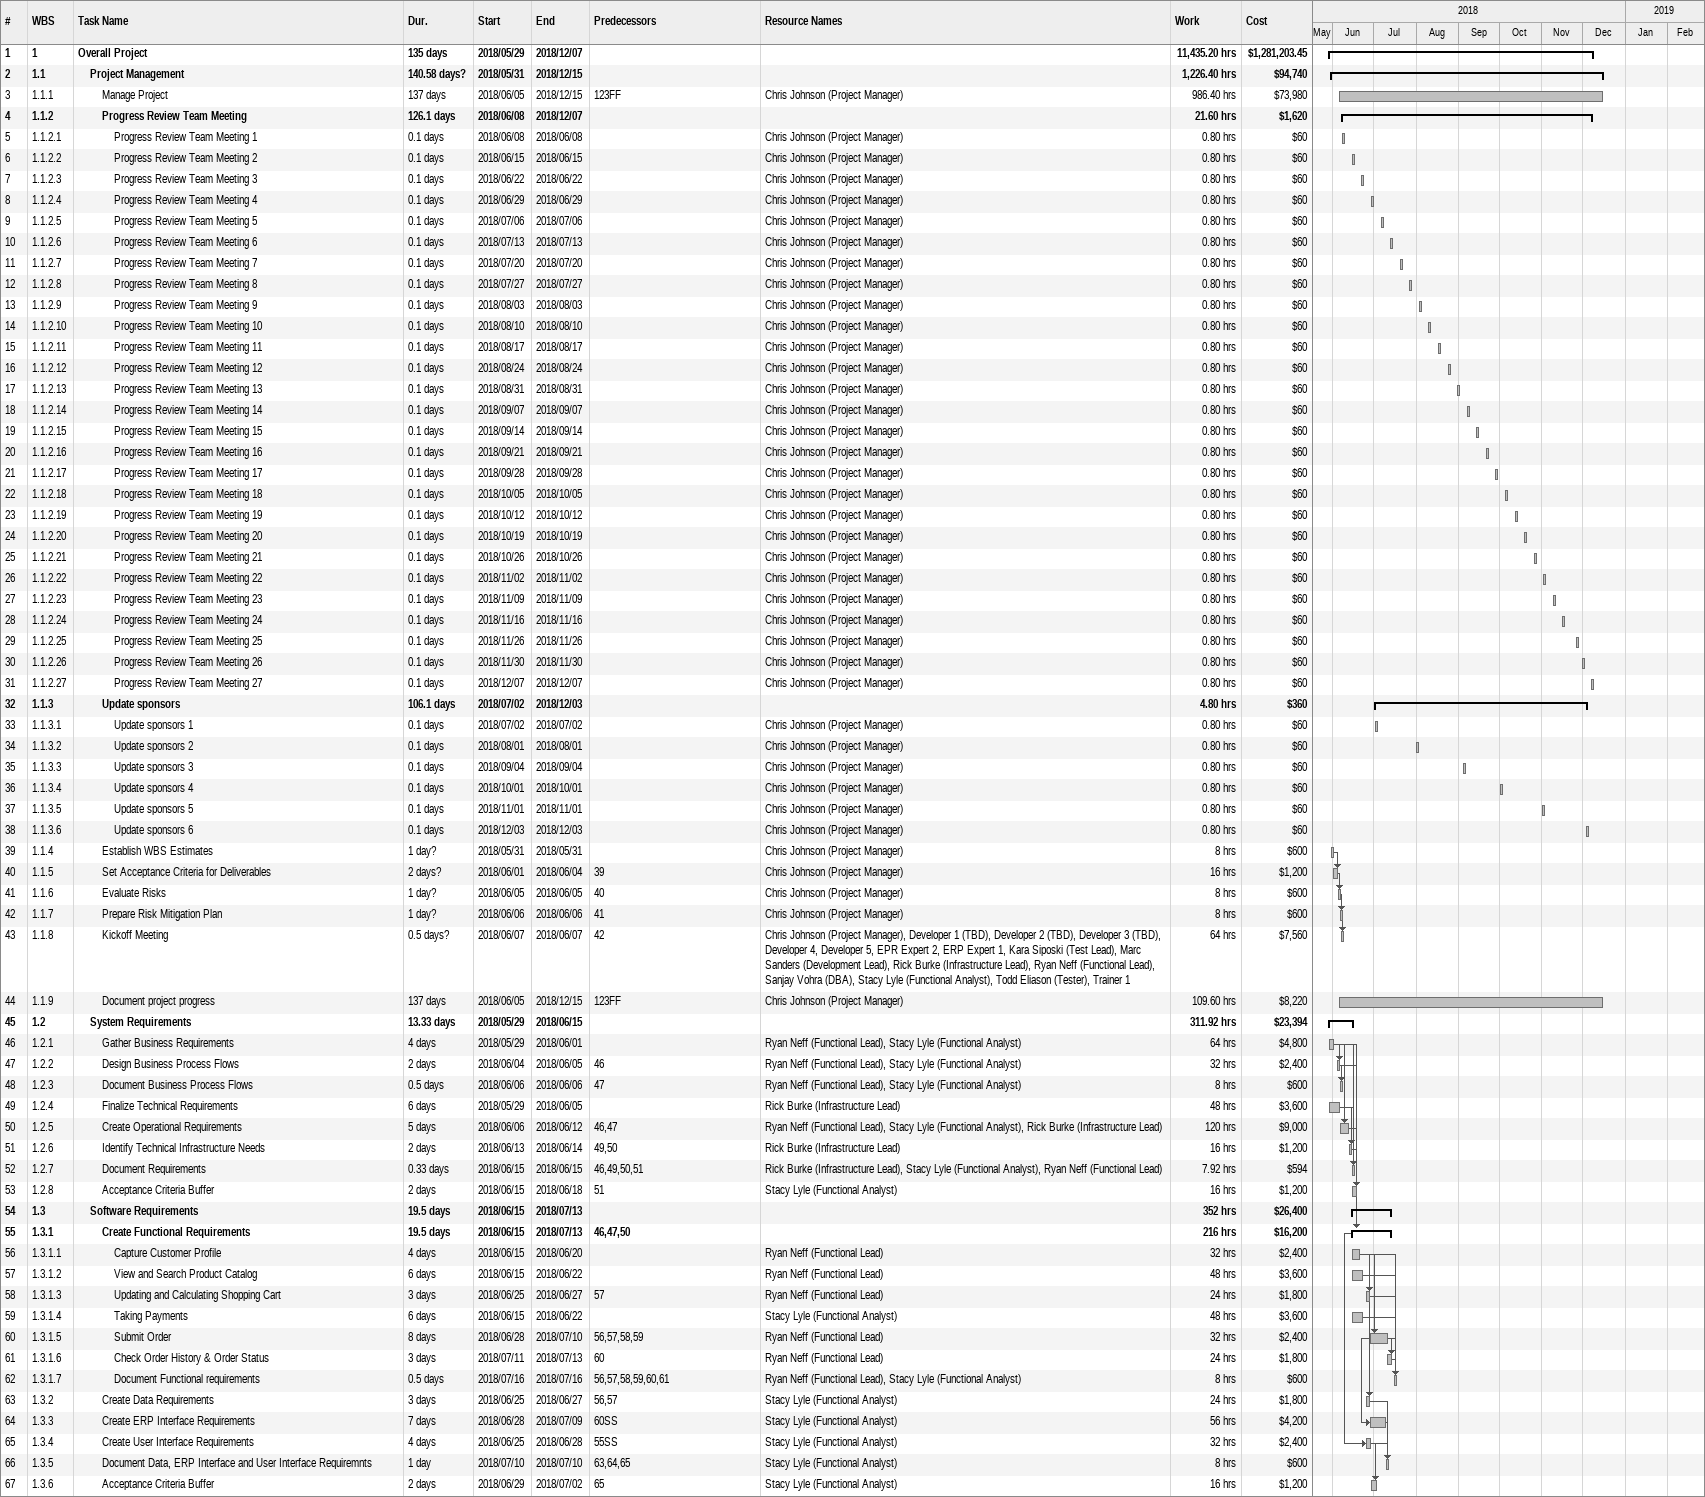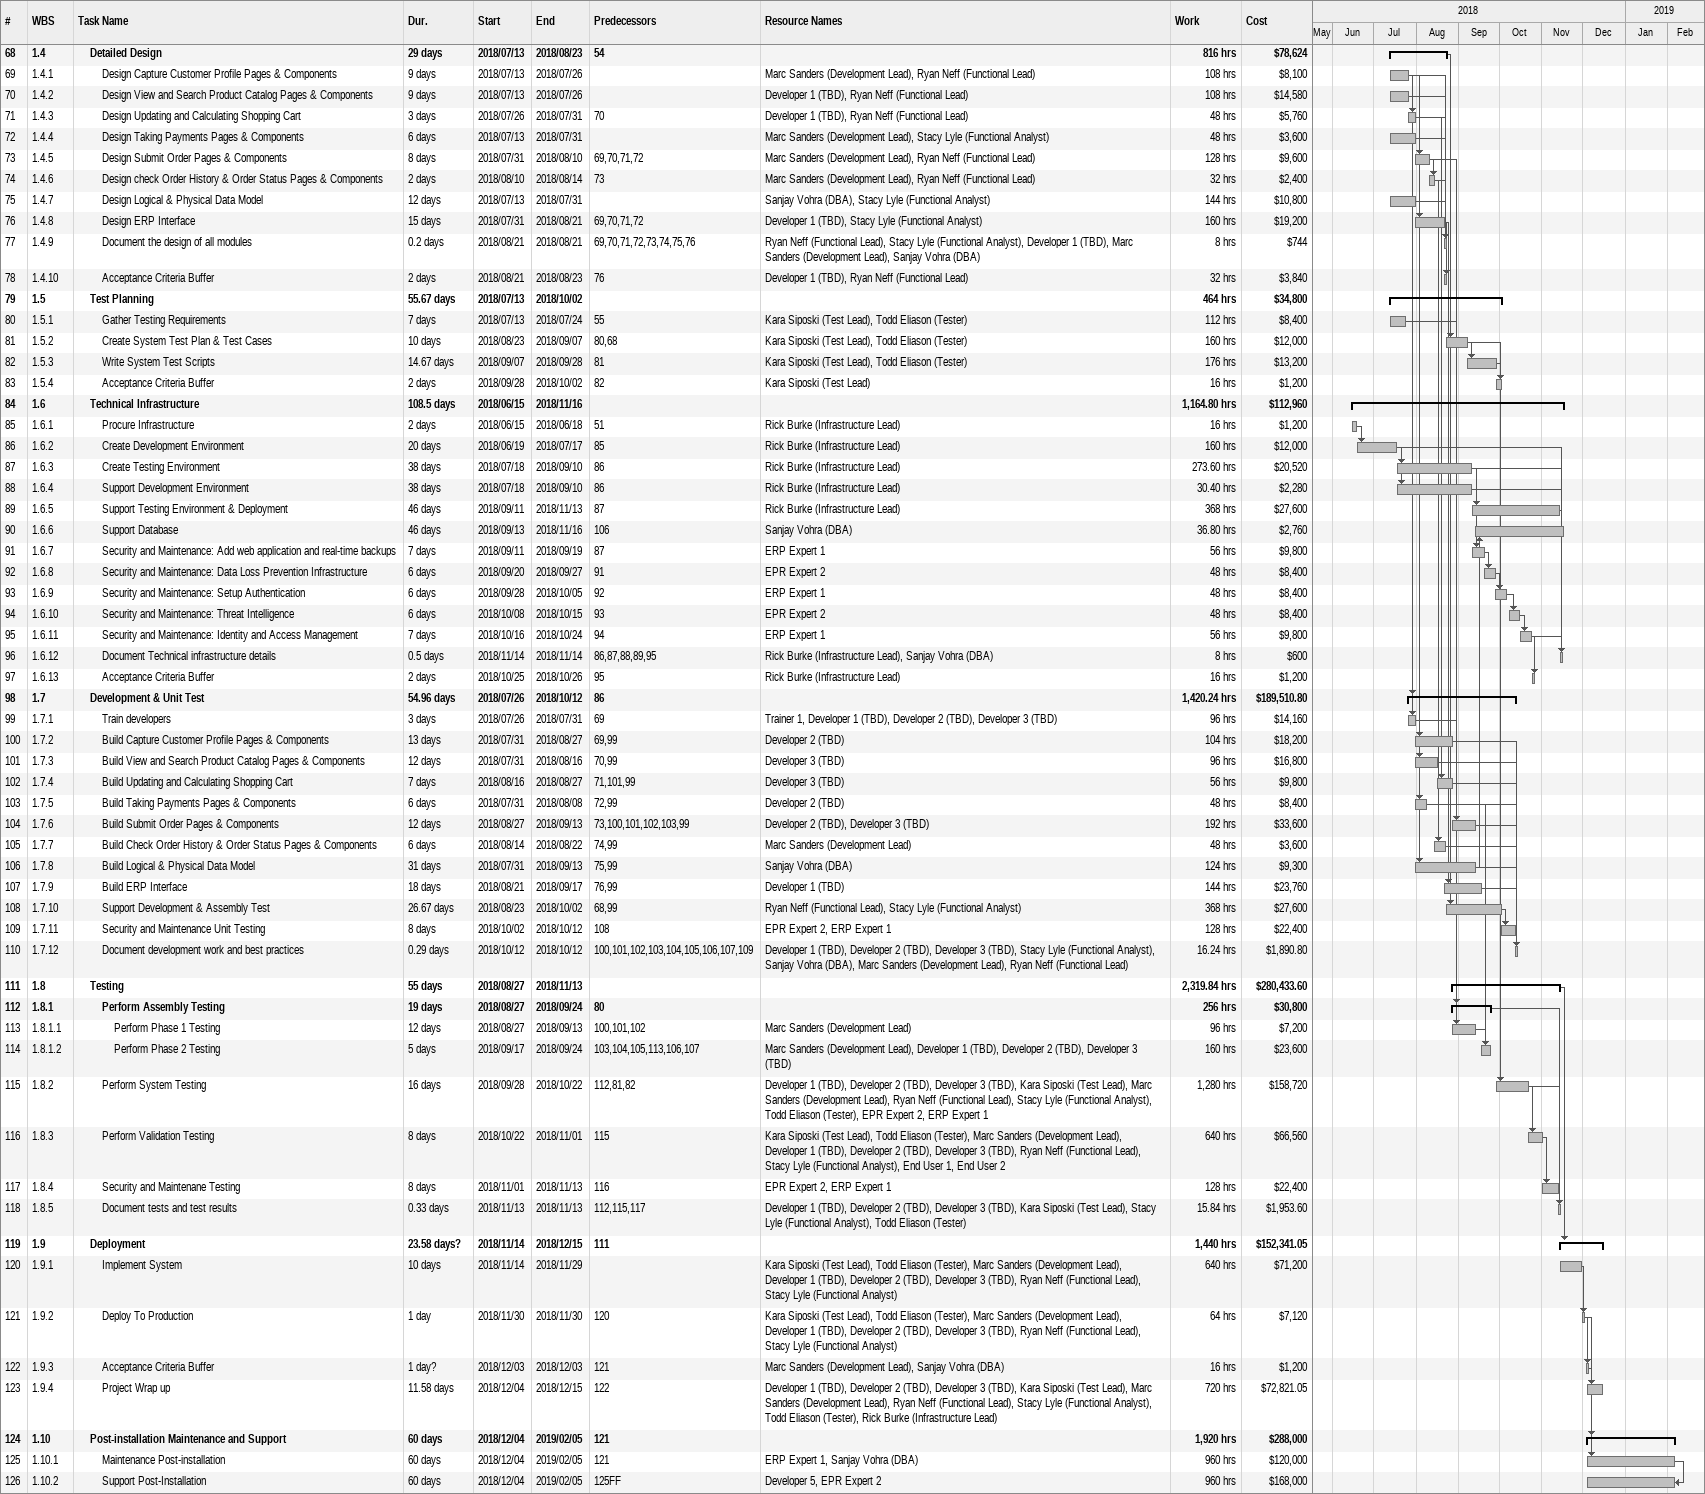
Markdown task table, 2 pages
| ID | WBS | Task | Duration | Start | Finish | Predecessors | Resources | Work (h) | Cost ($) |
|---|---|---|---|---|---|---|---|---|---|
| 1 | 1 | **Overall Project** | 135d | 2018-05-29 | 2018-12-07 |  |  | 11435.20 | 1281203.45 |
| 2 | 1.1 | **Project Management** | 140.58d? | 2018-05-31 | 2018-12-15 |  |  | 1226.40 | 94740 |
| 3 | 1.1.1 | Manage Project | 137d | 2018-06-05 | 2018-12-15 | 123FF | Chris Johnson (Project Manager) | 986.40 | 73980 |
| 4 | 1.1.2 | **Progress Review Team Meeting** | 126.1d | 2018-06-08 | 2018-12-07 |  |  | 21.60 | 1620 |
| 5 | 1.1.2.1 | Progress Review Team Meeting 1 | 0.1d | 2018-06-08 | 2018-06-08 |  | Chris Johnson (Project Manager) | 0.80 | 60 |
| 6 | 1.1.2.2 | Progress Review Team Meeting 2 | 0.1d | 2018-06-15 | 2018-06-15 |  | Chris Johnson (Project Manager) | 0.80 | 60 |
| 7 | 1.1.2.3 | Progress Review Team Meeting 3 | 0.1d | 2018-06-22 | 2018-06-22 |  | Chris Johnson (Project Manager) | 0.80 | 60 |
| 8 | 1.1.2.4 | Progress Review Team Meeting 4 | 0.1d | 2018-06-29 | 2018-06-29 |  | Chris Johnson (Project Manager) | 0.80 | 60 |
| 9 | 1.1.2.5 | Progress Review Team Meeting 5 | 0.1d | 2018-07-06 | 2018-07-06 |  | Chris Johnson (Project Manager) | 0.80 | 60 |
| 10 | 1.1.2.6 | Progress Review Team Meeting 6 | 0.1d | 2018-07-13 | 2018-07-13 |  | Chris Johnson (Project Manager) | 0.80 | 60 |
| 11 | 1.1.2.7 | Progress Review Team Meeting 7 | 0.1d | 2018-07-20 | 2018-07-20 |  | Chris Johnson (Project Manager) | 0.80 | 60 |
| 12 | 1.1.2.8 | Progress Review Team Meeting 8 | 0.1d | 2018-07-27 | 2018-07-27 |  | Chris Johnson (Project Manager) | 0.80 | 60 |
| 13 | 1.1.2.9 | Progress Review Team Meeting 9 | 0.1d | 2018-08-03 | 2018-08-03 |  | Chris Johnson (Project Manager) | 0.80 | 60 |
| 14 | 1.1.2.10 | Progress Review Team Meeting 10 | 0.1d | 2018-08-10 | 2018-08-10 |  | Chris Johnson (Project Manager) | 0.80 | 60 |
| 15 | 1.1.2.11 | Progress Review Team Meeting 11 | 0.1d | 2018-08-17 | 2018-08-17 |  | Chris Johnson (Project Manager) | 0.80 | 60 |
| 16 | 1.1.2.12 | Progress Review Team Meeting 12 | 0.1d | 2018-08-24 | 2018-08-24 |  | Chris Johnson (Project Manager) | 0.80 | 60 |
| 17 | 1.1.2.13 | Progress Review Team Meeting 13 | 0.1d | 2018-08-31 | 2018-08-31 |  | Chris Johnson (Project Manager) | 0.80 | 60 |
| 18 | 1.1.2.14 | Progress Review Team Meeting 14 | 0.1d | 2018-09-07 | 2018-09-07 |  | Chris Johnson (Project Manager) | 0.80 | 60 |
| 19 | 1.1.2.15 | Progress Review Team Meeting 15 | 0.1d | 2018-09-14 | 2018-09-14 |  | Chris Johnson (Project Manager) | 0.80 | 60 |
| 20 | 1.1.2.16 | Progress Review Team Meeting 16 | 0.1d | 2018-09-21 | 2018-09-21 |  | Chris Johnson (Project Manager) | 0.80 | 60 |
| 21 | 1.1.2.17 | Progress Review Team Meeting 17 | 0.1d | 2018-09-28 | 2018-09-28 |  | Chris Johnson (Project Manager) | 0.80 | 60 |
| 22 | 1.1.2.18 | Progress Review Team Meeting 18 | 0.1d | 2018-10-05 | 2018-10-05 |  | Chris Johnson (Project Manager) | 0.80 | 60 |
| 23 | 1.1.2.19 | Progress Review Team Meeting 19 | 0.1d | 2018-10-12 | 2018-10-12 |  | Chris Johnson (Project Manager) | 0.80 | 60 |
| 24 | 1.1.2.20 | Progress Review Team Meeting 20 | 0.1d | 2018-10-19 | 2018-10-19 |  | Chris Johnson (Project Manager) | 0.80 | 60 |
| 25 | 1.1.2.21 | Progress Review Team Meeting 21 | 0.1d | 2018-10-26 | 2018-10-26 |  | Chris Johnson (Project Manager) | 0.80 | 60 |
| 26 | 1.1.2.22 | Progress Review Team Meeting 22 | 0.1d | 2018-11-02 | 2018-11-02 |  | Chris Johnson (Project Manager) | 0.80 | 60 |
| 27 | 1.1.2.23 | Progress Review Team Meeting 23 | 0.1d | 2018-11-09 | 2018-11-09 |  | Chris Johnson (Project Manager) | 0.80 | 60 |
| 28 | 1.1.2.24 | Progress Review Team Meeting 24 | 0.1d | 2018-11-16 | 2018-11-16 |  | Chris Johnson (Project Manager) | 0.80 | 60 |
| 29 | 1.1.2.25 | Progress Review Team Meeting 25 | 0.1d | 2018-11-26 | 2018-11-26 |  | Chris Johnson (Project Manager) | 0.80 | 60 |
| 30 | 1.1.2.26 | Progress Review Team Meeting 26 | 0.1d | 2018-11-30 | 2018-11-30 |  | Chris Johnson (Project Manager) | 0.80 | 60 |
| 31 | 1.1.2.27 | Progress Review Team Meeting 27 | 0.1d | 2018-12-07 | 2018-12-07 |  | Chris Johnson (Project Manager) | 0.80 | 60 |
| 32 | 1.1.3 | **Update sponsors** | 106.1d | 2018-07-02 | 2018-12-03 |  |  | 4.80 | 360 |
| 33 | 1.1.3.1 | Update sponsors 1 | 0.1d | 2018-07-02 | 2018-07-02 |  | Chris Johnson (Project Manager) | 0.80 | 60 |
| 34 | 1.1.3.2 | Update sponsors 2 | 0.1d | 2018-08-01 | 2018-08-01 |  | Chris Johnson (Project Manager) | 0.80 | 60 |
| 35 | 1.1.3.3 | Update sponsors 3 | 0.1d | 2018-09-04 | 2018-09-04 |  | Chris Johnson (Project Manager) | 0.80 | 60 |
| 36 | 1.1.3.4 | Update sponsors 4 | 0.1d | 2018-10-01 | 2018-10-01 |  | Chris Johnson (Project Manager) | 0.80 | 60 |
| 37 | 1.1.3.5 | Update sponsors 5 | 0.1d | 2018-11-01 | 2018-11-01 |  | Chris Johnson (Project Manager) | 0.80 | 60 |
| 38 | 1.1.3.6 | Update sponsors 6 | 0.1d | 2018-12-03 | 2018-12-03 |  | Chris Johnson (Project Manager) | 0.80 | 60 |
| 39 | 1.1.4 | Establish WBS Estimates | 1d? | 2018-05-31 | 2018-05-31 |  | Chris Johnson (Project Manager) | 8 | 600 |
| 40 | 1.1.5 | Set Acceptance Criteria for Deliverables | 2d? | 2018-06-01 | 2018-06-04 | 39 | Chris Johnson (Project Manager) | 16 | 1200 |
| 41 | 1.1.6 | Evaluate Risks | 1d? | 2018-06-05 | 2018-06-05 | 40 | Chris Johnson (Project Manager) | 8 | 600 |
| 42 | 1.1.7 | Prepare Risk Mitigation Plan | 1d? | 2018-06-06 | 2018-06-06 | 41 | Chris Johnson (Project Manager) | 8 | 600 |
| 43 | 1.1.8 | Kickoff Meeting | 0.5d? | 2018-06-07 | 2018-06-07 | 42 | Chris Johnson (Project Manager), Developer 1 (TBD), Developer 2 (TBD), Developer 3 (TBD), Developer 4, Developer 5, EPR Expert 2, ERP Expert 1, Kara Siposki (Test Lead), Marc Sanders (Development Lead), Rick Burke (Infrastructure Lead), Ryan Neff (Functional Lead), Sanjay Vohra (DBA), Stacy Lyle (Functional Analyst), Todd Eliason (Tester), Trainer 1 | 64 | 7560 |
| 44 | 1.1.9 | Document project progress | 137d | 2018-06-05 | 2018-12-15 | 123FF | Chris Johnson (Project Manager) | 109.60 | 8220 |
| 45 | 1.2 | **System Requirements** | 13.33d | 2018-05-29 | 2018-06-15 |  |  | 311.92 | 23394 |
| 46 | 1.2.1 | Gather Business Requirements | 4d | 2018-05-29 | 2018-06-01 |  | Ryan Neff (Functional Lead), Stacy Lyle (Functional Analyst) | 64 | 4800 |
| 47 | 1.2.2 | Design Business Process Flows | 2d | 2018-06-04 | 2018-06-05 | 46 | Ryan Neff (Functional Lead), Stacy Lyle (Functional Analyst) | 32 | 2400 |
| 48 | 1.2.3 | Document Business Process Flows | 0.5d | 2018-06-06 | 2018-06-06 | 47 | Ryan Neff (Functional Lead), Stacy Lyle (Functional Analyst) | 8 | 600 |
| 49 | 1.2.4 | Finalize Technical Requirements | 6d | 2018-05-29 | 2018-06-05 |  | Rick Burke (Infrastructure Lead) | 48 | 3600 |
| 50 | 1.2.5 | Create Operational Requirements | 5d | 2018-06-06 | 2018-06-12 | 46, 47 | Ryan Neff (Functional Lead), Stacy Lyle (Functional Analyst), Rick Burke (Infrastructure Lead) | 120 | 9000 |
| 51 | 1.2.6 | Identify Technical Infrastructure Needs | 2d | 2018-06-13 | 2018-06-14 | 49, 50 | Rick Burke (Infrastructure Lead) | 16 | 1200 |
| 52 | 1.2.7 | Document Requirements | 0.33d | 2018-06-15 | 2018-06-15 | 46, 49, 50, 51 | Rick Burke (Infrastructure Lead), Stacy Lyle (Functional Analyst), Ryan Neff (Functional Lead) | 7.92 | 594 |
| 53 | 1.2.8 | Acceptance Criteria Buffer | 2d | 2018-06-15 | 2018-06-18 | 51 | Stacy Lyle (Functional Analyst) | 16 | 1200 |
| 54 | 1.3 | **Software Requirements** | 19.5d | 2018-06-15 | 2018-07-13 |  |  | 352 | 26400 |
| 55 | 1.3.1 | **Create Functional Requirements** | 19.5d | 2018-06-15 | 2018-07-13 | 46, 47, 50 |  | 216 | 16200 |
| 56 | 1.3.1.1 | Capture Customer Profile | 4d | 2018-06-15 | 2018-06-20 |  | Ryan Neff (Functional Lead) | 32 | 2400 |
| 57 | 1.3.1.2 | View and Search Product Catalog | 6d | 2018-06-15 | 2018-06-22 |  | Ryan Neff (Functional Lead) | 48 | 3600 |
| 58 | 1.3.1.3 | Updating and Calculating Shopping Cart | 3d | 2018-06-25 | 2018-06-27 | 57 | Ryan Neff (Functional Lead) | 24 | 1800 |
| 59 | 1.3.1.4 | Taking Payments | 6d | 2018-06-15 | 2018-06-22 |  | Stacy Lyle (Functional Analyst) | 48 | 3600 |
| 60 | 1.3.1.5 | Submit Order | 8d | 2018-06-28 | 2018-07-10 | 56, 57, 58, 59 | Ryan Neff (Functional Lead) | 32 | 2400 |
| 61 | 1.3.1.6 | Check Order History & Order Status | 3d | 2018-07-11 | 2018-07-13 | 60 | Ryan Neff (Functional Lead) | 24 | 1800 |
| 62 | 1.3.1.7 | Document Functional requirements | 0.5d | 2018-07-16 | 2018-07-16 | 56, 57, 58, 59, 60, 61 | Ryan Neff (Functional Lead), Stacy Lyle (Functional Analyst) | 8 | 600 |
| 63 | 1.3.2 | Create Data Requirements | 3d | 2018-06-25 | 2018-06-27 | 56, 57 | Stacy Lyle (Functional Analyst) | 24 | 1800 |
| 64 | 1.3.3 | Create ERP Interface Requirements | 7d | 2018-06-28 | 2018-07-09 | 60SS | Stacy Lyle (Functional Analyst) | 56 | 4200 |
| 65 | 1.3.4 | Create User Interface Requirements | 4d | 2018-06-25 | 2018-06-28 | 55SS | Stacy Lyle (Functional Analyst) | 32 | 2400 |
| 66 | 1.3.5 | Document Data, ERP Interface and User Interface Requiremnts | 1d | 2018-07-10 | 2018-07-10 | 63, 64, 65 | Stacy Lyle (Functional Analyst) | 8 | 600 |
| 67 | 1.3.6 | Acceptance Criteria Buffer | 2d | 2018-06-29 | 2018-07-02 | 65 | Stacy Lyle (Functional Analyst) | 16 | 1200 |
| 68 | 1.4 | **Detailed Design** | 29d | 2018-07-13 | 2018-08-23 | 54 |  | 816 | 78624 |
| 69 | 1.4.1 | Design Capture Customer Profile Pages & Components | 9d | 2018-07-13 | 2018-07-26 |  | Marc Sanders (Development Lead), Ryan Neff (Functional Lead) | 108 | 8100 |
| 70 | 1.4.2 | Design View and Search Product Catalog Pages & Components | 9d | 2018-07-13 | 2018-07-26 |  | Developer 1 (TBD), Ryan Neff (Functional Lead) | 108 | 14580 |
| 71 | 1.4.3 | Design Updating and Calculating Shopping Cart | 3d | 2018-07-26 | 2018-07-31 | 70 | Developer 1 (TBD), Ryan Neff (Functional Lead) | 48 | 5760 |
| 72 | 1.4.4 | Design Taking Payments Pages & Components | 6d | 2018-07-13 | 2018-07-31 |  | Marc Sanders (Development Lead), Stacy Lyle (Functional Analyst) | 48 | 3600 |
| 73 | 1.4.5 | Design Submit Order Pages & Components | 8d | 2018-07-31 | 2018-08-10 | 69, 70, 71, 72 | Marc Sanders (Development Lead), Ryan Neff (Functional Lead) | 128 | 9600 |
| 74 | 1.4.6 | Design check Order History & Order Status Pages & Components | 2d | 2018-08-10 | 2018-08-14 | 73 | Marc Sanders (Development Lead), Ryan Neff (Functional Lead) | 32 | 2400 |
| 75 | 1.4.7 | Design Logical & Physical Data Model | 12d | 2018-07-13 | 2018-07-31 |  | Sanjay Vohra (DBA), Stacy Lyle (Functional Analyst) | 144 | 10800 |
| 76 | 1.4.8 | Design ERP Interface | 15d | 2018-07-31 | 2018-08-21 | 69, 70, 71, 72 | Developer 1 (TBD), Stacy Lyle (Functional Analyst) | 160 | 19200 |
| 77 | 1.4.9 | Document the design of all modules | 0.2d | 2018-08-21 | 2018-08-21 | 69, 70, 71, 72, 73, 74, 75, 76 | Ryan Neff (Functional Lead), Stacy Lyle (Functional Analyst), Developer 1 (TBD), Marc Sanders (Development Lead), Sanjay Vohra (DBA) | 8 | 744 |
| 78 | 1.4.10 | Acceptance Criteria Buffer | 2d | 2018-08-21 | 2018-08-23 | 76 | Developer 1 (TBD), Ryan Neff (Functional Lead) | 32 | 3840 |
| 79 | 1.5 | **Test Planning** | 55.67d | 2018-07-13 | 2018-10-02 |  |  | 464 | 34800 |
| 80 | 1.5.1 | Gather Testing Requirements | 7d | 2018-07-13 | 2018-07-24 | 55 | Kara Siposki (Test Lead), Todd Eliason (Tester) | 112 | 8400 |
| 81 | 1.5.2 | Create System Test Plan & Test Cases | 10d | 2018-08-23 | 2018-09-07 | 80, 68 | Kara Siposki (Test Lead), Todd Eliason (Tester) | 160 | 12000 |
| 82 | 1.5.3 | Write System Test Scripts | 14.67d | 2018-09-07 | 2018-09-28 | 81 | Kara Siposki (Test Lead), Todd Eliason (Tester) | 176 | 13200 |
| 83 | 1.5.4 | Acceptance Criteria Buffer | 2d | 2018-09-28 | 2018-10-02 | 82 | Kara Siposki (Test Lead) | 16 | 1200 |
| 84 | 1.6 | **Technical Infrastructure** | 108.5d | 2018-06-15 | 2018-11-16 |  |  | 1164.80 | 112960 |
| 85 | 1.6.1 | Procure Infrastructure | 2d | 2018-06-15 | 2018-06-18 | 51 | Rick Burke (Infrastructure Lead) | 16 | 1200 |
| 86 | 1.6.2 | Create Development Environment | 20d | 2018-06-19 | 2018-07-17 | 85 | Rick Burke (Infrastructure Lead) | 160 | 12000 |
| 87 | 1.6.3 | Create Testing Environment | 38d | 2018-07-18 | 2018-09-10 | 86 | Rick Burke (Infrastructure Lead) | 273.60 | 20520 |
| 88 | 1.6.4 | Support Development Environment | 38d | 2018-07-18 | 2018-09-10 | 86 | Rick Burke (Infrastructure Lead) | 30.40 | 2280 |
| 89 | 1.6.5 | Support Testing Environment & Deployment | 46d | 2018-09-11 | 2018-11-13 | 87 | Rick Burke (Infrastructure Lead) | 368 | 27600 |
| 90 | 1.6.6 | Support Database | 46d | 2018-09-13 | 2018-11-16 | 106 | Sanjay Vohra (DBA) | 36.80 | 2760 |
| 91 | 1.6.7 | Security and Maintenance: Add web application and real-time backups | 7d | 2018-09-11 | 2018-09-19 | 87 | ERP Expert 1 | 56 | 9800 |
| 92 | 1.6.8 | Security and Maintenance: Data Loss Prevention Infrastructure | 6d | 2018-09-20 | 2018-09-27 | 91 | EPR Expert 2 | 48 | 8400 |
| 93 | 1.6.9 | Security and Maintenance: Setup Authentication | 6d | 2018-09-28 | 2018-10-05 | 92 | ERP Expert 1 | 48 | 8400 |
| 94 | 1.6.10 | Security and Maintenance: Threat Intelligence | 6d | 2018-10-08 | 2018-10-15 | 93 | EPR Expert 2 | 48 | 8400 |
| 95 | 1.6.11 | Security and Maintenance: Identity and Access Management | 7d | 2018-10-16 | 2018-10-24 | 94 | ERP Expert 1 | 56 | 9800 |
| 96 | 1.6.12 | Document Technical infrastructure details | 0.5d | 2018-11-14 | 2018-11-14 | 86, 87, 88, 89, 95 | Rick Burke (Infrastructure Lead), Sanjay Vohra (DBA) | 8 | 600 |
| 97 | 1.6.13 | Acceptance Criteria Buffer | 2d | 2018-10-25 | 2018-10-26 | 95 | Rick Burke (Infrastructure Lead) | 16 | 1200 |
| 98 | 1.7 | **Development & Unit Test** | 54.96d | 2018-07-26 | 2018-10-12 | 86 |  | 1420.24 | 189510.80 |
| 99 | 1.7.1 | Train developers | 3d | 2018-07-26 | 2018-07-31 | 69 | Trainer 1, Developer 1 (TBD), Developer 2 (TBD), Developer 3 (TBD) | 96 | 14160 |
| 100 | 1.7.2 | Build Capture Customer Profile Pages & Components | 13d | 2018-07-31 | 2018-08-27 | 69, 99 | Developer 2 (TBD) | 104 | 18200 |
| 101 | 1.7.3 | Build View and Search Product Catalog Pages & Components | 12d | 2018-07-31 | 2018-08-16 | 70, 99 | Developer 3 (TBD) | 96 | 16800 |
| 102 | 1.7.4 | Build Updating and Calculating Shopping Cart | 7d | 2018-08-16 | 2018-08-27 | 71, 101, 99 | Developer 3 (TBD) | 56 | 9800 |
| 103 | 1.7.5 | Build Taking Payments Pages & Components | 6d | 2018-07-31 | 2018-08-08 | 72, 99 | Developer 2 (TBD) | 48 | 8400 |
| 104 | 1.7.6 | Build Submit Order Pages & Components | 12d | 2018-08-27 | 2018-09-13 | 73, 100, 101, 102, 103, 99 | Developer 2 (TBD), Developer 3 (TBD) | 192 | 33600 |
| 105 | 1.7.7 | Build Check Order History & Order Status Pages & Components | 6d | 2018-08-14 | 2018-08-22 | 74, 99 | Marc Sanders (Development Lead) | 48 | 3600 |
| 106 | 1.7.8 | Build Logical & Physical Data Model | 31d | 2018-07-31 | 2018-09-13 | 75, 99 | Sanjay Vohra (DBA) | 124 | 9300 |
| 107 | 1.7.9 | Build ERP Interface | 18d | 2018-08-21 | 2018-09-17 | 76, 99 | Developer 1 (TBD) | 144 | 23760 |
| 108 | 1.7.10 | Support Development & Assembly Test | 26.67d | 2018-08-23 | 2018-10-02 | 68, 99 | Ryan Neff (Functional Lead), Stacy Lyle (Functional Analyst) | 368 | 27600 |
| 109 | 1.7.11 | Security and Maintenance Unit Testing | 8d | 2018-10-02 | 2018-10-12 | 108 | EPR Expert 2, ERP Expert 1 | 128 | 22400 |
| 110 | 1.7.12 | Document development work and best practices | 0.29d | 2018-10-12 | 2018-10-12 | 100, 101, 102, 103, 104, 105, 106, 107, 109 | Developer 1 (TBD), Developer 2 (TBD), Developer 3 (TBD), Stacy Lyle (Functional Analyst), Sanjay Vohra (DBA), Marc Sanders (Development Lead), Ryan Neff (Functional Lead) | 16.24 | 1890.80 |
| 111 | 1.8 | **Testing** | 55d | 2018-08-27 | 2018-11-13 |  |  | 2319.84 | 280433.60 |
| 112 | 1.8.1 | **Perform Assembly Testing** | 19d | 2018-08-27 | 2018-09-24 | 80 |  | 256 | 30800 |
| 113 | 1.8.1.1 | Perform Phase 1 Testing | 12d | 2018-08-27 | 2018-09-13 | 100, 101, 102 | Marc Sanders (Development Lead) | 96 | 7200 |
| 114 | 1.8.1.2 | Perform Phase 2 Testing | 5d | 2018-09-17 | 2018-09-24 | 103, 104, 105, 113, 106, 107 | Marc Sanders (Development Lead), Developer 1 (TBD), Developer 2 (TBD), Developer 3 (TBD) | 160 | 23600 |
| 115 | 1.8.2 | Perform System Testing | 16d | 2018-09-28 | 2018-10-22 | 112, 81, 82 | Developer 1 (TBD), Developer 2 (TBD), Developer 3 (TBD), Kara Siposki (Test Lead), Marc Sanders (Development Lead), Ryan Neff (Functional Lead), Stacy Lyle (Functional Analyst), Todd Eliason (Tester), EPR Expert 2, ERP Expert 1 | 1280 | 158720 |
| 116 | 1.8.3 | Perform Validation Testing | 8d | 2018-10-22 | 2018-11-01 | 115 | Kara Siposki (Test Lead), Todd Eliason (Tester), Marc Sanders (Development Lead), Developer 1 (TBD), Developer 2 (TBD), Developer 3 (TBD), Ryan Neff (Functional Lead), Stacy Lyle (Functional Analyst), End User 1, End User 2 | 640 | 66560 |
| 117 | 1.8.4 | Security and Maintenane Testing | 8d | 2018-11-01 | 2018-11-13 | 116 | EPR Expert 2, ERP Expert 1 | 128 | 22400 |
| 118 | 1.8.5 | Document tests and test results | 0.33d | 2018-11-13 | 2018-11-13 | 112, 115, 117 | Developer 1 (TBD), Developer 2 (TBD), Developer 3 (TBD), Kara Siposki (Test Lead), Stacy Lyle (Functional Analyst), Todd Eliason (Tester) | 15.84 | 1953.60 |
| 119 | 1.9 | **Deployment** | 23.58d? | 2018-11-14 | 2018-12-15 | 111 |  | 1440 | 152341.05 |
| 120 | 1.9.1 | Implement System | 10d | 2018-11-14 | 2018-11-29 |  | Kara Siposki (Test Lead), Todd Eliason (Tester), Marc Sanders (Development Lead), Developer 1 (TBD), Developer 2 (TBD), Developer 3 (TBD), Ryan Neff (Functional Lead), Stacy Lyle (Functional Analyst) | 640 | 71200 |
| 121 | 1.9.2 | Deploy To Production | 1d | 2018-11-30 | 2018-11-30 | 120 | Kara Siposki (Test Lead), Todd Eliason (Tester), Marc Sanders (Development Lead), Developer 1 (TBD), Developer 2 (TBD), Developer 3 (TBD), Ryan Neff (Functional Lead), Stacy Lyle (Functional Analyst) | 64 | 7120 |
| 122 | 1.9.3 | Acceptance Criteria Buffer | 1d? | 2018-12-03 | 2018-12-03 | 121 | Marc Sanders (Development Lead), Sanjay Vohra (DBA) | 16 | 1200 |
| 123 | 1.9.4 | Project Wrap up | 11.58d | 2018-12-04 | 2018-12-15 | 122 | Developer 1 (TBD), Developer 2 (TBD), Developer 3 (TBD), Kara Siposki (Test Lead), Marc Sanders (Development Lead), Ryan Neff (Functional Lead), Stacy Lyle (Functional Analyst), Todd Eliason (Tester), Rick Burke (Infrastructure Lead) | 720 | 72821.05 |
| 124 | 1.10 | **Post-installation Maintenance and Support** | 60d | 2018-12-04 | 2019-02-05 | 121 |  | 1920 | 288000 |
| 125 | 1.10.1 | Maintenance Post-installation | 60d | 2018-12-04 | 2019-02-05 | 121 | ERP Expert 1, Sanjay Vohra (DBA) | 960 | 120000 |
| 126 | 1.10.2 | Support Post-Installation | 60d | 2018-12-04 | 2019-02-05 | 125FF | Developer 5, EPR Expert 2 | 960 | 168000 |
